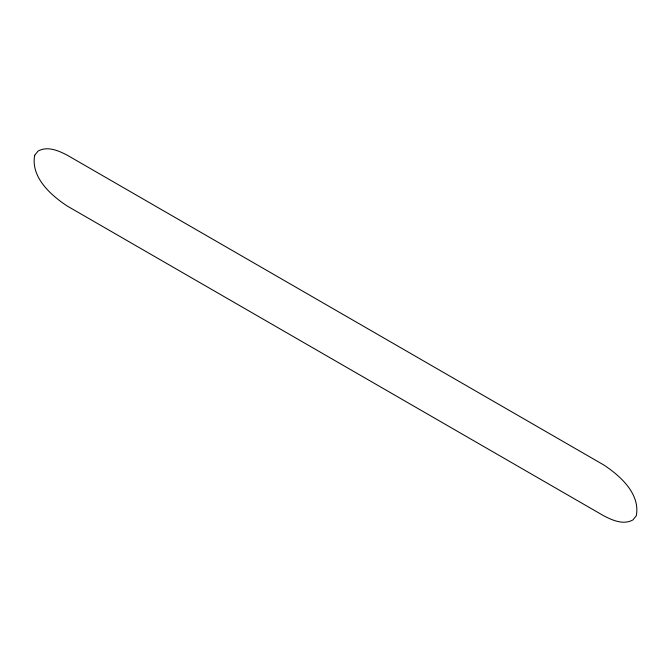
<?xml version="1.0" encoding="UTF-8"?>
<svg xmlns="http://www.w3.org/2000/svg" width="671" height="671" viewBox="0 0 671 671"><rect width="100%" height="100%" fill="white"/><g stroke="black" fill="none" stroke-linecap="round" stroke-linejoin="round"><path stroke-width="1.01" d="M34.699 155.253C30.556 177.152 50.753 195.194 67.335 206.098L603.665 515.747C612.397 520.302 623.451 525.217 632.921 519.924L636.301 515.747C640.444 493.848 620.247 475.806 603.665 464.902L67.335 155.253C58.603 150.698 47.549 145.783 38.079 151.076L34.699 155.253"/></g></svg>
